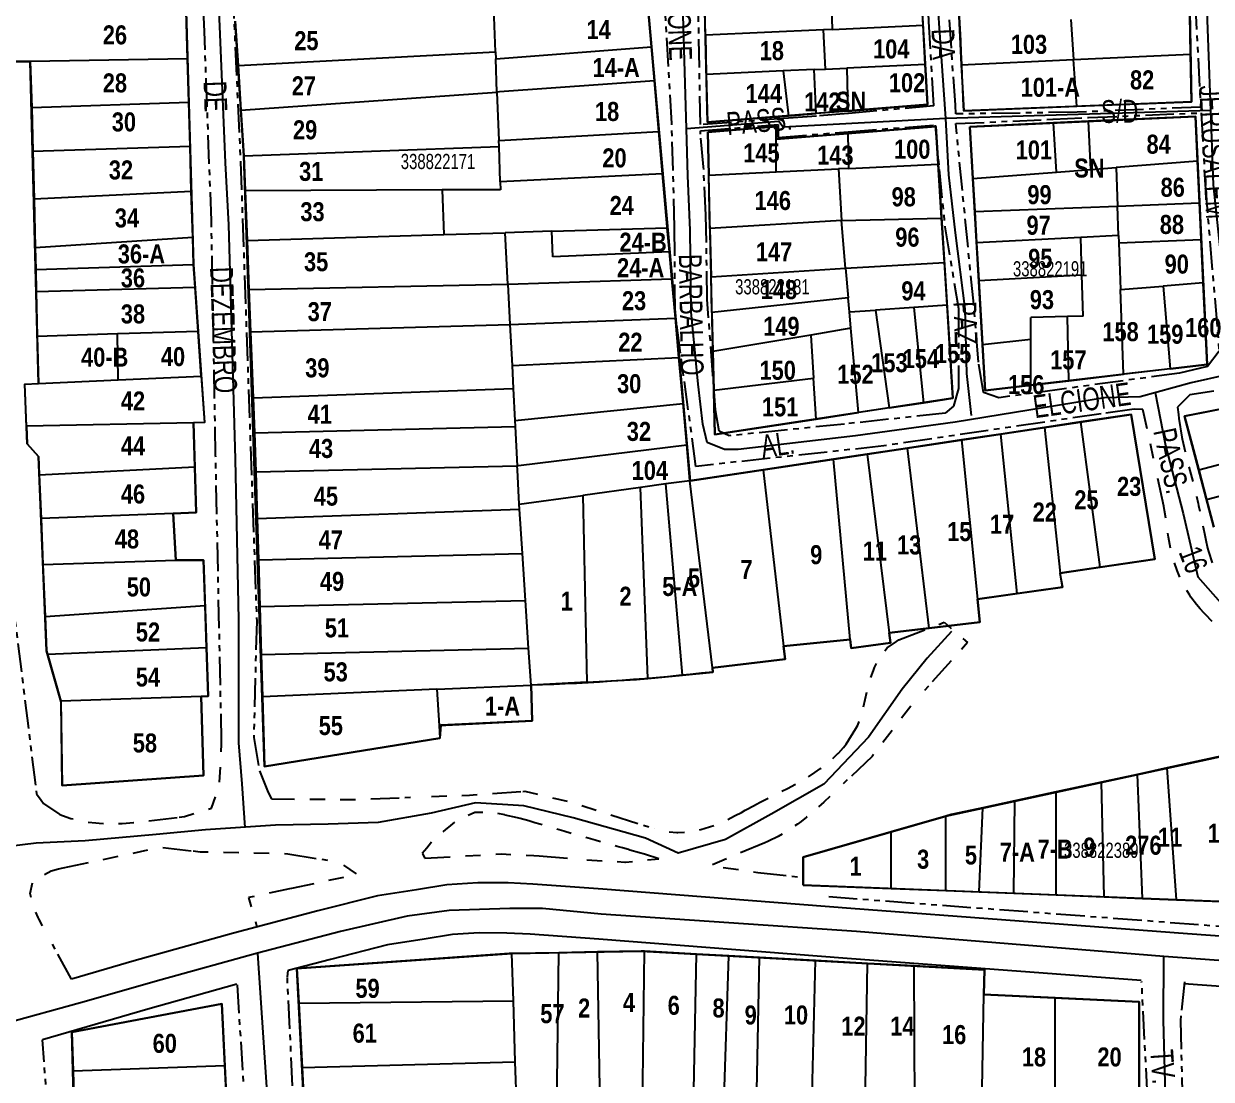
# Model space of a CAD drawing. Extents: x 204256 to 207861, y 4845615 to 4848347.
# Drawn here: x 205005 to 205161, y 4847348.1 to 4847486.8 of the extents above; entities that cross this region are included whole.
import ezdxf
from ezdxf.enums import TextEntityAlignment as Align

# ---------------------------------------------------------------- set-up
doc = ezdxf.new("R2010")
doc.units = 0
doc.header["$LTSCALE"] = 1.5
doc.header["$MEASUREMENT"] = 0
doc.linetypes.add('PHANTOMX2', pattern=[5, 2.5, -0.5, 0.5, -0.5, 0.5, -0.5])
for name, color, linetype in [('CD-MALHA-LOTES', 40, 'CONTINUOUS'), ('CD_TXT_QUADRA', 7, 'CONTINUOUS'), ('RU-QUADRAS', 210, 'CONTINUOUS'), ('SV-EIXO-ROD-ESTR', 7, 'CONTINUOUS'), ('SV-EIXO-RUA-N-PAV', 6, 'CONTINUOUS'), ('SV-RUA-NAO-PAV-S-GUIA-C-GUIA', 7, 'PHANTOMX2'), ('SV-RUA-PAVIM-S-GUIA-C-GUIA', 7, 'CONTINUOUS'), ('SV-TXT-ROD-FED', 7, 'CONTINUOUS'), ('SV-TXT-RUA-N-PAV-S-GUIA-C-GUIA', 7, 'CONTINUOUS'), ('Th_NmrPort', 7, 'CONTINUOUS')]:
    doc.layers.add(name, color=color, linetype=linetype)
doc.styles.add('ARIAL', font='ARIAL.TTF')
doc.styles.get("Standard").update_dxf_attribs({"font": 'swisscbo.ttf'})

msp = doc.modelspace()

# ---------------------------------------------------------------- linework, layer by layer
at = {"layer": 'CD-MALHA-LOTES', "linetype": 'Continuous'}
for p, q in [((205123.15, 4847486.600000001), (205122.79, 4847492.91)), ((205094.55, 4847485.3), (205094.4, 4847491.33)), ((205111.04, 4847492.25), (205111.19, 4847486.060000001)), ((205087.46, 4847483.77), (205086.94, 4847489.69)), ((205026.49, 4847482.18), (205026.31, 4847488.44)), ((205066.97, 4847483.09), (205066.75, 4847488.8)), ((205032.76, 4847487.14), (205033.14, 4847481.310000001)), ((205111.19, 4847486.060000001), (205123.15, 4847486.600000001)), ((205123.45, 4847481.45), (205123.15, 4847486.600000001)), ((205127.85, 4847487.82), (205128.18, 4847481.42)), ((205142.57, 4847487.350000001), (205142.94, 4847482.09)), ((205158.3, 4847482.8), (205158.19, 4847487.94)), ((205110.05, 4847486), (205094.55, 4847485.3)), ((205094.55, 4847485.3), (205094.67, 4847480.15)), ((205111.19, 4847486.060000001), (205110.05, 4847486)), ((205110.31, 4847480.850000001), (205110.05, 4847486)), ((205067, 4847482.18), (205087.46, 4847483.77)), ((205087.85, 4847479.32), (205087.46, 4847483.77)), ((205003.75, 4847481.83), (205005.8, 4847481.86)), ((205026.49, 4847482.18), (205005.8, 4847481.86)), ((205005.8, 4847481.86), (205006.05, 4847475.78)), ((205026.66, 4847476.5), (205026.49, 4847482.18)), ((205033.14, 4847481.310000001), (205066.97, 4847483.09)), ((205066.97, 4847483.09), (205067, 4847482.18)), ((205067.16, 4847477.83), (205067, 4847482.18)), ((205128.18, 4847481.42), (205142.94, 4847482.09)), ((205142.94, 4847482.09), (205158.3, 4847482.8)), ((205143.37, 4847475.95), (205142.94, 4847482.09)), ((205158.42, 4847476.560000001), (205158.3, 4847482.8)), ((205033.14, 4847481.310000001), (205033.51, 4847475.46)), ((205104.78, 4847480.600000001), (205094.67, 4847480.15)), ((205108.85, 4847480.78), (205104.78, 4847480.600000001)), ((205104.78, 4847480.600000001), (205105.45, 4847474.7)), ((205108.85, 4847480.78), (205110.31, 4847480.850000001)), ((205109.11, 4847474.99), (205108.85, 4847480.78)), ((205110.31, 4847480.850000001), (205113.13, 4847480.98)), ((205123.45, 4847481.45), (205113.13, 4847480.98)), ((205113.13, 4847480.98), (205113.26, 4847475.33)), ((205123.75, 4847476.17), (205123.45, 4847481.45)), ((205128.18, 4847481.42), (205128.49, 4847475.350000001)), ((205087.85, 4847479.32), (205067.5, 4847477.850000001)), ((205088.43, 4847472.65), (205087.85, 4847479.32)), ((205094.67, 4847480.15), (205094.82, 4847473.850000001)), ((205033.51, 4847475.46), (205067.16, 4847477.83)), ((205067.5, 4847477.850000001), (205067.16, 4847477.83)), ((205067.16, 4847477.83), (205067.4, 4847471.46)), ((205006.05, 4847475.78), (205026.66, 4847476.5)), ((205006.05, 4847475.78), (205006.18, 4847470.04)), ((205026.82, 4847470.72), (205026.66, 4847476.5)), ((205113.26, 4847475.33), (205123.75, 4847476.17)), ((205128.49, 4847475.350000001), (205143.37, 4847475.95)), ((205143.37, 4847475.95), (205158.42, 4847476.560000001)), ((205033.51, 4847475.46), (205033.9, 4847469.45)), ((205094.82, 4847473.850000001), (205105.45, 4847474.7)), ((205105.45, 4847474.7), (205109.11, 4847474.99)), ((205113.26, 4847475.33), (205109.11, 4847474.99)), ((205158.95, 4847474.61), (205144.9, 4847473.98)), ((205159.23, 4847468.72), (205158.95, 4847474.61)), ((205067.4, 4847471.46), (205088.43, 4847472.65)), ((205088.91, 4847467.07), (205088.43, 4847472.65)), ((205103.87, 4847473.3), (205094.85, 4847472.55)), ((205094.85, 4847472.55), (205094.98, 4847466.9)), ((205103.87, 4847471.62), (205103.87, 4847473.3)), ((205124.84, 4847473.3), (205113.32, 4847472.38)), ((205125.15, 4847468.36), (205124.84, 4847473.3)), ((205140.29, 4847473.77), (205129.3, 4847473.27)), ((205129.3, 4847473.27), (205129.69, 4847466.44)), ((205144.9, 4847473.98), (205140.29, 4847473.77)), ((205140.68, 4847467.29), (205140.29, 4847473.77)), ((205145.2, 4847467.64), (205144.9, 4847473.98)), ((205067.43, 4847470.67), (205067.4, 4847471.46)), ((205113.32, 4847472.38), (205103.87, 4847471.62)), ((205103.87, 4847467.33), (205103.87, 4847471.62)), ((205113.41, 4847467.79), (205113.32, 4847472.38)), ((205006.18, 4847470.04), (205026.82, 4847470.72)), ((205006.18, 4847470.04), (205006.33, 4847463.79)), ((205026.99, 4847464.8), (205026.82, 4847470.72)), ((205033.9, 4847469.45), (205067.43, 4847470.67)), ((205033.9, 4847469.45), (205034.07, 4847464.84)), ((205067.6, 4847466.02), (205067.43, 4847470.67)), ((205113.41, 4847467.79), (205125.15, 4847468.36)), ((205125.59, 4847461.25), (205125.15, 4847468.36)), ((205145.2, 4847467.64), (205148.51, 4847467.89)), ((205159.23, 4847468.72), (205148.51, 4847467.89)), ((205148.51, 4847467.89), (205148.69, 4847462.84)), ((205159.49, 4847463.26), (205159.23, 4847468.72)), ((205088.91, 4847467.07), (205067.6, 4847466.02)), ((205089.52, 4847460.09), (205088.91, 4847467.07)), ((205094.98, 4847466.9), (205103.87, 4847467.33)), ((205095.15, 4847459.87), (205094.98, 4847466.9)), ((205103.87, 4847467.33), (205112.02, 4847467.72)), ((205113.41, 4847467.79), (205112.02, 4847467.72)), ((205112.02, 4847467.72), (205112.42, 4847460.93)), ((205129.69, 4847466.44), (205140.68, 4847467.29)), ((205129.69, 4847466.44), (205129.95, 4847462.12)), ((205140.68, 4847467.29), (205145.2, 4847467.64)), ((205006.33, 4847463.79), (205026.99, 4847464.8)), ((205027.17, 4847458.77), (205026.99, 4847464.8)), ((205059.94, 4847464.96), (205034.07, 4847464.84)), ((205034.07, 4847464.84), (205034.32, 4847458.310000001)), ((205067.64, 4847464.99), (205059.94, 4847464.96)), ((205059.94, 4847464.96), (205060.16, 4847459.09)), ((205067.6, 4847466.02), (205067.64, 4847464.99)), ((205006.33, 4847463.79), (205006.47, 4847457.41)), ((205148.69, 4847462.84), (205159.49, 4847463.26)), ((205159.71, 4847458.44), (205159.49, 4847463.26)), ((205129.95, 4847462.12), (205148.69, 4847462.84)), ((205129.95, 4847462.12), (205130.18, 4847458.01)), ((205148.83, 4847458.95), (205148.69, 4847462.84)), ((205089.53, 4847459.98), (205089.52, 4847460.09)), ((205112.42, 4847460.93), (205095.15, 4847459.87)), ((205112.42, 4847460.93), (205125.59, 4847461.25)), ((205112.98, 4847454.68), (205112.42, 4847460.93)), ((205125.96, 4847455.42), (205125.59, 4847461.25)), ((205006.47, 4847457.41), (205027.17, 4847458.77)), ((205027.27, 4847455.17), (205027.17, 4847458.77)), ((205034.32, 4847458.310000001), (205060.16, 4847459.09)), ((205060.16, 4847459.09), (205068.24, 4847459.33)), ((205074.38, 4847459.52), (205068.24, 4847459.33)), ((205068.59, 4847452.58), (205068.24, 4847459.33)), ((205074.38, 4847459.52), (205089.53, 4847459.98)), ((205074.51, 4847456.16), (205074.38, 4847459.52)), ((205089.82, 4847456.82), (205089.53, 4847459.98)), ((205095.15, 4847459.87), (205095.3, 4847453.52)), ((205143.87, 4847458.7), (205130.18, 4847458.01)), ((205148.83, 4847458.95), (205143.87, 4847458.7)), ((205144.02, 4847453.79), (205143.87, 4847458.7)), ((205148.83, 4847458.95), (205148.87, 4847458)), ((205148.87, 4847458), (205159.71, 4847458.44)), ((205159.98, 4847452.76), (205159.71, 4847458.44)), ((205006.47, 4847457.41), (205006.54, 4847454.5)), ((205034.32, 4847458.310000001), (205034.56, 4847451.88)), ((205130.18, 4847458.01), (205130.47, 4847453.04)), ((205148.87, 4847458), (205149.08, 4847451.86)), ((205089.82, 4847456.82), (205074.51, 4847456.16)), ((205090.14, 4847453.26), (205089.82, 4847456.82)), ((205112.98, 4847454.68), (205125.96, 4847455.42)), ((205126.3, 4847449.83), (205125.96, 4847455.42)), ((205006.54, 4847454.5), (205027.27, 4847455.17)), ((205006.54, 4847454.5), (205006.61, 4847451.61)), ((205027.48, 4847452.17), (205027.27, 4847455.17)), ((205095.3, 4847453.52), (205112.98, 4847454.68)), ((205112.98, 4847454.68), (205113.31, 4847450.78)), ((205130.47, 4847453.04), (205144.02, 4847453.79)), ((205144.19, 4847448.37), (205144.02, 4847453.79)), ((205034.56, 4847451.88), (205068.59, 4847452.58)), ((205068.59, 4847452.58), (205090.14, 4847453.26)), ((205068.59, 4847452.58), (205068.86, 4847447.29)), ((205090.6, 4847448.12), (205090.14, 4847453.26)), ((205095.41, 4847448.84), (205095.3, 4847453.52)), ((205130.47, 4847453.04), (205130.96, 4847444.66)), ((205149.08, 4847451.86), (205154.72, 4847452.33)), ((205159.98, 4847452.76), (205154.72, 4847452.33)), ((205154.72, 4847452.33), (205155.64, 4847441.45)), ((205160.49, 4847442.02), (205159.98, 4847452.76)), ((205006.61, 4847451.61), (205027.48, 4847452.17)), ((205006.61, 4847451.61), (205006.74, 4847445.7)), ((205027.89, 4847446.37), (205027.48, 4847452.17)), ((205034.56, 4847451.88), (205034.77, 4847446.32)), ((205113.31, 4847450.78), (205095.41, 4847448.84)), ((205113.49, 4847448.92), (205113.31, 4847450.78)), ((205149.48, 4847440.73), (205149.08, 4847451.86)), ((205113.49, 4847448.92), (205116.9, 4847449.16)), ((205121.93, 4847449.52), (205116.9, 4847449.16)), ((205116.9, 4847449.16), (205118.69, 4847436.3)), ((205126.3, 4847449.83), (205121.93, 4847449.52)), ((205121.93, 4847449.52), (205123.23, 4847436.99)), ((205127.07, 4847437.57), (205126.3, 4847449.83)), ((205068.86, 4847447.29), (205090.6, 4847448.12)), ((205091.07, 4847442.95), (205090.6, 4847448.12)), ((205095.41, 4847448.84), (205095.53, 4847443.71)), ((205113.68, 4847446.78), (205113.49, 4847448.92)), ((205142.14, 4847448.32), (205137.32, 4847448.19)), ((205137.32, 4847445.36), (205137.32, 4847448.19)), ((205144.19, 4847448.37), (205142.14, 4847448.32)), ((205142.29, 4847439.88), (205142.14, 4847448.32)), ((205017.27, 4847446.03), (205006.74, 4847445.7)), ((205027.89, 4847446.37), (205017.27, 4847446.03)), ((205017.37, 4847439.99), (205017.27, 4847446.03)), ((205028.3, 4847440.47), (205027.89, 4847446.37)), ((205034.77, 4847446.32), (205068.86, 4847447.29)), ((205034.77, 4847446.32), (205035.1, 4847437.61)), ((205068.86, 4847447.29), (205069.14, 4847441.9)), ((205113.68, 4847446.78), (205108.41, 4847445.88)), ((205114.66, 4847435.69), (205113.68, 4847446.78)), ((205006.74, 4847445.7), (205006.89, 4847439.52)), ((205108.41, 4847445.88), (205095.53, 4847443.71)), ((205108.41, 4847445.88), (205108.76, 4847440.22)), ((205130.96, 4847444.66), (205137.32, 4847445.36)), ((205130.96, 4847444.66), (205131.31, 4847438.59)), ((205137.32, 4847439.3), (205137.32, 4847445.36)), ((205069.14, 4847441.9), (205091.07, 4847442.95)), ((205091.61, 4847436.9), (205091.07, 4847442.95)), ((205095.53, 4847443.71), (205095.65, 4847438.62)), ((205069.14, 4847441.9), (205069.29, 4847438.850000001)), ((205155.64, 4847441.45), (205149.48, 4847440.73)), ((205155.64, 4847441.45), (205160.49, 4847442.02)), ((205006.89, 4847439.52), (205017.37, 4847439.99)), ((205017.37, 4847439.99), (205028.3, 4847440.47)), ((205028.3, 4847440.47), (205028.74, 4847434.37)), ((205095.65, 4847438.62), (205108.76, 4847440.22)), ((205109.1, 4847434.84), (205108.76, 4847440.22)), ((205137.32, 4847439.3), (205142.29, 4847439.88)), ((205142.29, 4847439.88), (205149.48, 4847440.73)), ((205005.1, 4847439.44), (205006.89, 4847439.52)), ((205005.34, 4847433.9), (205005.1, 4847439.44)), ((205035.1, 4847437.61), (205069.29, 4847438.850000001)), ((205069.29, 4847438.850000001), (205069.5, 4847434.67)), ((205095.65, 4847438.62), (205095.79, 4847432.82)), ((205131.31, 4847438.59), (205137.32, 4847439.3)), ((205035.1, 4847437.61), (205035.28, 4847433.03)), ((205069.5, 4847434.67), (205091.61, 4847436.9)), ((205092.1, 4847431.47), (205091.61, 4847436.9)), ((205118.69, 4847436.3), (205123.23, 4847436.99)), ((205123.23, 4847436.99), (205127.07, 4847437.57)), ((205169.72, 4847437.62), (205157.52, 4847435.2)), ((205109.1, 4847434.84), (205114.66, 4847435.69)), ((205118.69, 4847436.3), (205114.66, 4847435.69)), ((205150.48, 4847435.45), (205143.88, 4847434.46)), ((205153.62, 4847416.44), (205150.48, 4847435.45)), ((205157.52, 4847435.2), (205159.38, 4847428.16)), ((205027.27, 4847434.34), (205005.34, 4847433.9)), ((205005.34, 4847433.9), (205005.44, 4847431.600000001)), ((205028.74, 4847434.37), (205027.27, 4847434.34)), ((205027.45, 4847428.54), (205027.27, 4847434.34)), ((205035.28, 4847433.03), (205069.55, 4847433.850000001)), ((205069.5, 4847434.67), (205069.55, 4847433.850000001)), ((205069.55, 4847433.850000001), (205069.81, 4847428.71)), ((205095.79, 4847432.82), (205109.1, 4847434.84)), ((205139.12, 4847433.74), (205133.38, 4847432.87)), ((205143.88, 4847434.46), (205139.12, 4847433.74)), ((205139.12, 4847433.74), (205141.18, 4847414.58)), ((205146.44, 4847415.37), (205143.88, 4847434.46)), ((205035.28, 4847433.03), (205035.47, 4847427.89)), ((205128.22, 4847432.100000001), (205121.11, 4847431.03)), ((205133.38, 4847432.87), (205128.22, 4847432.100000001)), ((205128.22, 4847432.100000001), (205130.3, 4847411.16)), ((205135.52, 4847411.89), (205133.38, 4847432.87)), ((205005.44, 4847431.600000001), (205006.89, 4847429.91)), ((205069.98, 4847428.72), (205092.1, 4847431.47)), ((205092.52, 4847426.74), (205092.1, 4847431.47)), ((205121.11, 4847431.03), (205115.81, 4847430.23)), ((205123.94, 4847407.34), (205121.11, 4847431.03)), ((205159.38, 4847428.16), (205171.01, 4847431.29)), ((205006.89, 4847429.91), (205006.99, 4847427.53)), ((205111.38, 4847429.560000001), (205102.13, 4847428.17)), ((205115.81, 4847430.23), (205111.38, 4847429.560000001)), ((205113.58, 4847405.87), (205111.38, 4847429.560000001)), ((205115.81, 4847430.23), (205118.71, 4847406.73)), ((205006.99, 4847427.53), (205027.45, 4847428.54)), ((205006.99, 4847427.53), (205007.24, 4847421.75)), ((205027.63, 4847422.55), (205027.45, 4847428.54)), ((205035.47, 4847427.89), (205069.81, 4847428.71)), ((205035.47, 4847427.89), (205035.65, 4847421.76)), ((205069.81, 4847428.71), (205069.98, 4847428.72)), ((205069.84, 4847428.15), (205069.81, 4847428.71)), ((205070.08, 4847423.64), (205069.84, 4847428.15)), ((205102.13, 4847428.17), (205092.52, 4847426.74)), ((205102.13, 4847428.17), (205104.82, 4847404.99)), ((205159.38, 4847428.16), (205160.42, 4847424.25)), ((205160.42, 4847424.25), (205176.77, 4847428.61)), ((205086.04, 4847425.850000001), (205078.45, 4847424.810000001)), ((205089.36, 4847426.310000001), (205086.04, 4847425.850000001)), ((205086.97, 4847400.74), (205086.04, 4847425.850000001)), ((205092.52, 4847426.74), (205089.36, 4847426.310000001)), ((205091.52, 4847401.19), (205089.36, 4847426.310000001)), ((205095.46, 4847402.13), (205092.52, 4847426.74)), ((205070.08, 4847423.64), (205078.45, 4847424.810000001)), ((205078.45, 4847424.810000001), (205078.98, 4847400.26)), ((205160.42, 4847424.25), (205161.37, 4847420.65)), ((205024.62, 4847422.43), (205027.63, 4847422.55)), ((205035.65, 4847421.76), (205070.11, 4847423)), ((205070.11, 4847423), (205070.08, 4847423.64)), ((205070.5, 4847417.15), (205070.11, 4847423)), ((205024.62, 4847422.43), (205007.24, 4847421.75)), ((205007.24, 4847421.75), (205007.49, 4847415.71)), ((205024.97, 4847416.28), (205024.62, 4847422.43)), ((205035.65, 4847421.76), (205035.81, 4847416.34)), ((205035.81, 4847416.34), (205070.5, 4847417.15)), ((205035.81, 4847416.34), (205036, 4847410.18)), ((205070.91, 4847411), (205070.5, 4847417.15)), ((205146.44, 4847415.37), (205153.62, 4847416.44)), ((205007.49, 4847415.71), (205024.97, 4847416.28)), ((205007.49, 4847415.71), (205007.78, 4847408.88)), ((205028.6, 4847416.29), (205024.97, 4847416.28)), ((205028.8, 4847410.34), (205028.6, 4847416.29)), ((205141.18, 4847414.58), (205146.44, 4847415.37)), ((205141.47, 4847412.73), (205141.18, 4847414.58)), ((205130.3, 4847411.16), (205135.52, 4847411.89)), ((205135.52, 4847411.89), (205141.47, 4847412.73)), ((205007.78, 4847408.88), (205028.8, 4847410.34)), ((205028.98, 4847404.810000001), (205028.8, 4847410.34)), ((205036, 4847410.18), (205070.91, 4847411)), ((205036, 4847410.18), (205036.18, 4847403.9)), ((205071.32, 4847404.72), (205070.91, 4847411)), ((205130.6, 4847408.15), (205130.3, 4847411.16)), ((205007.78, 4847408.88), (205007.97, 4847404.37)), ((205118.71, 4847406.73), (205123.94, 4847407.34)), ((205123.94, 4847407.34), (205130.6, 4847408.15)), ((205104.82, 4847404.99), (205113.58, 4847405.87)), ((205113.58, 4847405.87), (205113.71, 4847404.73)), ((205113.71, 4847404.73), (205118.86, 4847405.44)), ((205118.86, 4847405.44), (205118.71, 4847406.73)), ((205007.97, 4847404.37), (205008.1, 4847403.92)), ((205008.1, 4847403.92), (205028.98, 4847404.810000001)), ((205008.1, 4847403.92), (205009.86, 4847397.77)), ((205029.2, 4847398.4), (205028.98, 4847404.810000001)), ((205036.18, 4847403.9), (205071.32, 4847404.72)), ((205036.18, 4847403.9), (205036.35, 4847398.33)), ((205071.65, 4847399.850000001), (205071.32, 4847404.72)), ((205105.01, 4847403.3), (205104.82, 4847404.99)), ((205095.46, 4847402.13), (205105.01, 4847403.3)), ((205085.51, 4847400.59), (205086.97, 4847400.74)), ((205086.97, 4847400.74), (205091.52, 4847401.19)), ((205091.52, 4847401.19), (205095.52, 4847401.59)), ((205095.52, 4847401.59), (205095.46, 4847402.13)), ((205059.25, 4847399.32), (205036.35, 4847398.33)), ((205059.25, 4847399.32), (205071.65, 4847399.850000001)), ((205059.25, 4847399.32), (205059.54, 4847394.58)), ((205078.98, 4847400.26), (205071.65, 4847399.850000001)), ((205071.79, 4847395.16), (205071.65, 4847399.850000001)), ((205078.98, 4847400.26), (205085.51, 4847400.59)), ((205028.29, 4847398.37), (205009.86, 4847397.77)), ((205009.86, 4847397.77), (205010.03, 4847386.66)), ((205028.29, 4847398.37), (205029.2, 4847398.4)), ((205028.6, 4847387.98), (205028.29, 4847398.37)), ((205036.35, 4847398.33), (205036.62, 4847389.16)), ((205059.54, 4847394.58), (205071.79, 4847395.16)), ((205059.54, 4847394.58), (205059.64, 4847392.88)), ((205036.62, 4847389.16), (205059.64, 4847392.88)), ((205163.96, 4847390.87), (205155.22, 4847388.98)), ((205155.22, 4847388.98), (205151.33, 4847388.14)), ((205156.48, 4847371.66), (205155.22, 4847388.98)), ((205010.03, 4847386.66), (205028.6, 4847387.98)), ((205146.61, 4847387.12), (205140.65, 4847385.83)), ((205151.33, 4847388.14), (205146.61, 4847387.12)), ((205146.94, 4847372.03), (205146.61, 4847387.12)), ((205151.98, 4847371.83), (205151.33, 4847388.14)), ((205140.65, 4847385.83), (205135.22, 4847384.66)), ((205140.65, 4847372.28), (205140.65, 4847385.83)), ((205131, 4847383.75), (205126.83, 4847382.850000001)), ((205130.54, 4847372.68), (205131, 4847383.75)), ((205135.22, 4847384.66), (205131, 4847383.75)), ((205135.06, 4847372.5), (205135.22, 4847384.66)), ((205126.13, 4847382.65), (205118.96, 4847380.58)), ((205126.83, 4847382.850000001), (205126.13, 4847382.65)), ((205126.13, 4847372.850000001), (205126.13, 4847382.65)), ((205118.96, 4847380.58), (205107.41, 4847377.26)), ((205118.96, 4847373.14), (205118.96, 4847380.58)), ((205107.41, 4847377.26), (205107.41, 4847373.59)), ((205107.41, 4847373.59), (205118.96, 4847373.14)), ((205118.96, 4847373.14), (205126.13, 4847372.850000001)), ((205126.13, 4847372.850000001), (205130.54, 4847372.68)), ((205130.54, 4847372.68), (205135.06, 4847372.5)), ((205135.06, 4847372.5), (205140.65, 4847372.28)), ((205140.65, 4847372.28), (205146.94, 4847372.03)), ((205146.94, 4847372.03), (205151.98, 4847371.83)), ((205151.98, 4847371.83), (205156.48, 4847371.66)), ((205156.48, 4847371.66), (205165.38, 4847371.310000001)), ((205086.11, 4847364.9), (205080.35, 4847364.79)), ((205086.53, 4847364.88), (205086.11, 4847364.9)), ((205086.22, 4847339.43), (205086.53, 4847364.88)), ((205093.38, 4847364.51), (205086.53, 4847364.88)), ((205068.75, 4847364.57), (205040.86, 4847362.62)), ((205069.11, 4847364.58), (205068.75, 4847364.57)), ((205075.27, 4847364.69), (205069.11, 4847364.58)), ((205069.31, 4847358.37), (205069.11, 4847364.58)), ((205074.96, 4847339.07), (205075.27, 4847364.69)), ((205080.35, 4847364.79), (205075.27, 4847364.69)), ((205080.81, 4847339.26), (205080.35, 4847364.79)), ((205092.91, 4847339.64), (205093.38, 4847364.51)), ((205097.61, 4847364.28), (205093.38, 4847364.51)), ((205096.83, 4847339.77), (205097.61, 4847364.28)), ((205101.68, 4847364.060000001), (205097.61, 4847364.28)), ((205101.07, 4847334.29), (205101.68, 4847364.060000001)), ((205109.02, 4847363.66), (205101.68, 4847364.060000001)), ((205108.22, 4847331.47), (205109.02, 4847363.66)), ((205115.87, 4847363.29), (205109.02, 4847363.66)), ((205115.31, 4847331.310000001), (205115.87, 4847363.29)), ((205121.92, 4847362.97), (205115.87, 4847363.29)), ((205040.86, 4847362.62), (205041.1, 4847358.060000001)), ((205131.22, 4847362.46), (205121.92, 4847362.97)), ((205121.92, 4847362.97), (205122.09, 4847334.07)), ((205131.16, 4847359.19), (205131.22, 4847362.46)), ((205130.74, 4847335.52), (205131.16, 4847359.19)), ((205140.52, 4847358.74), (205131.16, 4847359.19)), ((205151.54, 4847358.22), (205140.52, 4847358.74)), ((205140.52, 4847337.17), (205140.52, 4847358.74)), ((205031.01, 4847357.97), (205011.28, 4847354.25)), ((205031.4, 4847349.86), (205031.01, 4847357.97)), ((205041.1, 4847358.060000001), (205069.31, 4847358.37)), ((205041.1, 4847358.060000001), (205041.54, 4847349.600000001)), ((205069.57, 4847350.37), (205069.31, 4847358.37)), ((205151.54, 4847339.02), (205151.54, 4847358.22)), ((205011.28, 4847354.25), (205011.45, 4847349.18)), ((205011.45, 4847349.18), (205031.4, 4847349.86)), ((205031.65, 4847344.62), (205031.4, 4847349.86)), ((205041.54, 4847349.600000001), (205069.57, 4847350.37)), ((205041.54, 4847349.600000001), (205041.86, 4847343.4)), ((205069.77, 4847344.18), (205069.57, 4847350.37)), ((205011.45, 4847349.18), (205011.65, 4847343.19))]:
    msp.add_line(p, q, dxfattribs=at)
at = {"layer": 'RU-QUADRAS', "color": 6, "linetype": 'Continuous'}
for points in [[(205161.07, 4847543.42), (205157.21, 4847543.3), (205158.42, 4847476.56), (205128.49, 4847475.35, 0.01040781288433721), (205125.6, 4847524.54), (205140.58, 4847524.77), (205140.56, 4847525.29), (205145.03, 4847525.24), (205144.94, 4847518.86), (205147.68, 4847518.77), (205147.63, 4847525.39), (205149.15, 4847525.39), (205149.07, 4847527.89), (205121.98, 4847526.8), (205122.55, 4847514.28), (205121.56, 4847514.27), (205123.75, 4847476.17), (205094.82, 4847473.85), (205092.74, 4847561.79), (205126.75, 4847562.47), (205126.74, 4847563.58, 0.01719901881626767), (205165.05, 4847564.57)], [(205086.94, 4847489.69), (205092.54, 4847426.74), (205150.48, 4847435.45), (205153.62, 4847416.44), (205141.12, 4847414.57), (205141.47, 4847412.73), (205130.3, 4847411.16), (205130.61, 4847408.13), (205118.71, 4847406.73), (205118.86, 4847405.44), (205113.69, 4847404.73), (205113.59, 4847405.87), (205104.82, 4847404.99), (205105.01, 4847403.29), (205095.46, 4847402.13), (205095.52, 4847401.59, -0.02053330546022359), (205071.65, 4847399.85), (205071.79, 4847395.16), (205059.78, 4847394.59), (205059.64, 4847392.88), (205036.62, 4847389.16), (205033.9, 4847469.44), (205032.76, 4847487.14)], [(205026.31, 4847488.44), (205027.27, 4847455.17), (205028.74, 4847434.37), (205027.27, 4847434.34), (205027.63, 4847422.55), (205024.62, 4847422.43), (205024.97, 4847416.28), (205028.6, 4847416.29), (205029.2, 4847398.4), (205028.29, 4847398.37), (205028.6, 4847387.98), (205010.03, 4847386.66), (205009.9, 4847397.62), (205007.97, 4847404.37), (205006.89, 4847429.91), (205005.44, 4847431.6), (205005.1, 4847439.44), (205006.89, 4847439.53), (205005.8, 4847481.86), (205003.75, 4847481.83, -0.01837337058822013)]]:
    msp.add_lwpolyline(points, format="xyb", dxfattribs=at)
for points in [[(205129.3, 4847473.27), (205158.95, 4847474.61), (205160.49, 4847442.02), (205131.31, 4847438.59)], [(205094.85, 4847472.55), (205103.89, 4847473.3), (205103.87, 4847471.62), (205124.84, 4847473.3), (205127.07, 4847437.57), (205095.79, 4847432.82)], [(205107.41, 4847373.59), (205107.41, 4847377.26), (205126.13, 4847382.65), (205175.87, 4847393.44), (205177.21, 4847370.44), (205165.46, 4847370.09), (205165.38, 4847371.31)]]:
    msp.add_lwpolyline(points, close=True, dxfattribs=at)
for points in [[(205161.37, 4847420.65), (205157.52, 4847435.2), (205210.94, 4847445.8)], [(205044.94, 4847284.39), (205040.86, 4847362.62), (205069.11, 4847364.58), (205086.11, 4847364.9), (205131.22, 4847362.46), (205131.16, 4847359.19), (205151.54, 4847358.22), (205151.56, 4847339.02)]]:
    msp.add_lwpolyline(points, dxfattribs=at)
msp.add_lwpolyline([(205011.28, 4847354.25), (205031.01, 4847357.97), (205036, 4847254.1), (205042.07, 4847160.82), (205016.78, 4847160.32), (205014.76, 4847247.02), (205015.95, 4847247.11, -0.007563443882502324)], format="xyb", close=True, dxfattribs=at)
at = {"layer": 'SV-EIXO-ROD-ESTR'}
msp.add_lwpolyline([(205419.65, 4847344.74), (205388.5, 4847346.74), (205358.47, 4847349.24), (205329.29, 4847351.4), (205297.55, 4847353.74), (205257.77, 4847356.75), (205208.85, 4847360.25), (205181.27, 4847362.27), (205154.8, 4847364.2), (205114.4, 4847367.5), (205080.87, 4847369.76), (205073.12, 4847370.51), (205068.86, 4847370.51), (205060.86, 4847370.26), (205055.35, 4847369.51), (205046.6, 4847367.5), (205035.69, 4847364.62), (205023.04, 4847361.11), (205012.44, 4847358.12), (205002.58, 4847355.38)], dxfattribs=at)
at = {"layer": 'SV-EIXO-RUA-N-PAV'}
for points in [[(205163.07, 4847440.64), (205158.39, 4847439.58), (205151.68, 4847437.77), (205147, 4847437.62), (205127.39, 4847434.45), (205114.26, 4847432.64), (205098.87, 4847430.83), (205097.06, 4847430.83), (205094.79, 4847431.74), (205094.19, 4847434.15), (205093.59, 4847439.43), (205092.68, 4847448.94), (205092.53, 4847459.65), (205092.23, 4847466.82), (205092.08, 4847473.01), (205091.62, 4847487.94), (205090.27, 4847503.26), (205090.27, 4847510.65), (205089.96, 4847520.01), (205090.11, 4847533.29), (205090.11, 4847542.79), (205089.89, 4847562.11), (205089.59, 4847569.61)], [(205025.99, 4847566.82), (205026.51, 4847558.96), (205026.69, 4847554.47), (205028.55, 4847529.62), (205029.83, 4847506.38), (205030.76, 4847485.44), (205031.46, 4847468.51), (205031.87, 4847460.39), (205032.75, 4847429.57), (205033.21, 4847408.45), (205033.21, 4847392.28), (205033.62, 4847386.89), (205034.03, 4847381.13)], [(205163.13, 4847440.96), (205163.13, 4847448.72), (205161.34, 4847465.62), (205160.97, 4847475.38), (205160.34, 4847492.08), (205159.75, 4847507.99), (205159.35, 4847519.72), (205159.15, 4847527.259811), (205159.271519, 4847543.313331)], [(205129.53, 4847435.32), (205128.89, 4847440.84), (205128.68, 4847449.32), (205127.41, 4847459.3), (205126.56, 4847466.93), (205126.13, 4847474.36), (205125.29, 4847486.88), (205124.86, 4847493.25), (205124.65, 4847501.1), (205124.22, 4847510.43), (205124.22, 4847515.95), (205123.632376, 4847525.850151001), (205128.835691, 4847526.063986), (205143.162627, 4847526.491656), (205159.15, 4847527.259811)], [(205126.13, 4847474.36), (205104.79, 4847473.23), (205104.2, 4847473.94), (205092.08, 4847473.01)], [(205160.97, 4847475.38), (205126.13, 4847474.36)], [(205153.65, 4847438.33), (205155, 4847431.35), (205157.33, 4847422.42), (205159.27, 4847414.08), (205163.54, 4847409.23), (205167.23, 4847406.52), (205171.49, 4847403.61), (205175.18, 4847400.7), (205178.28, 4847394.68), (205179.83, 4847387.31), (205180.03, 4847382.08), (205180.61, 4847376.26), (205180.61, 4847371.41), (205181.27, 4847362.27)], [(205126.87, 4847406.91), (205123.71, 4847403.43), (205120.39, 4847399.33), (205115.97, 4847393.01), (205110.12, 4847386.85), (205103.17, 4847382.9), (205097.17, 4847379.58), (205090.97, 4847377.76), (205086.67, 4847379.74), (205077.19, 4847382.42), (205070.71, 4847384), (205064.35, 4847384.38), (205058.51, 4847383.04), (205051.56, 4847381.82), (205044.99, 4847381.58), (205038.05, 4847381.46), (205028.85, 4847380.84), (205022.37, 4847380.21), (205013.05, 4847379.42), (205006.58, 4847379.11), (204999.03, 4847378.16)], [(205035.69, 4847364.62), (205038.34, 4847324.84)], [(205318.76, 4847220.18), (205303.93, 4847219.15), (205290.12, 4847219.66), (205272.23, 4847220.94), (205259.95, 4847221.45), (205241.03, 4847223.24), (205219.05, 4847224.27), (205212.91, 4847225.8), (205193.86, 4847227.59), (205182.1, 4847229.12), (205174.43, 4847230.4), (205167.53, 4847230.4), (205164.21, 4847230.4), (205162.67, 4847233.98), (205161.65, 4847236.54), (205160.88, 4847249.58), (205159.86, 4847262.62), (205156.79, 4847291.12), (205156.79, 4847301.86), (205156.54, 4847308.51), (205155.26, 4847336.12), (205154.75, 4847355.81), (205154.8, 4847364.2)]]:
    msp.add_lwpolyline(points, dxfattribs=at)
at = {"layer": 'SV-RUA-NAO-PAV-S-GUIA-C-GUIA'}
for points in [[(205093.89, 4847473.54), (205093.65, 4847487.52), (205092.61, 4847503.57), (205092.43, 4847511.31), (205092.23, 4847535), (205091.58, 4847562.63), (205091.68, 4847566.2), (205093.51, 4847567.14), (205098.09, 4847567.18), (205141.38, 4847566.95), (205190.23, 4847568.1), (205220.38, 4847568.5), (205256.359281, 4847569.023817)], [(205152.174856, 4847435.512483), (205152.05, 4847436.09), (205150.91, 4847436.12), (205146.56, 4847435.54), (205117.99, 4847431.31), (205093.31, 4847428.62), (205090.56, 4847448.79), (205090.51, 4847460.03), (205090.12, 4847473.7), (205089.29, 4847488.57), (205088.28, 4847503.41), (205088.11, 4847519.95), (205088.05, 4847529.89), (205088.46, 4847542.71), (205088.34, 4847555.75), (205088.37, 4847564.07), (205087.46, 4847566.54), (205036.75, 4847565.23), (205028.12, 4847563.61), (205028.04, 4847558.73), (205031.74, 4847506.22), (205033.45, 4847468.71), (205035.58, 4847408.27), (205035.19, 4847393.000000001)], [(205030.97, 4847392.35), (205030.19, 4847430.05), (205029.63, 4847460.91), (205028.71, 4847485.8), (205027.72, 4847506.94), (205027.04, 4847529.75), (205025.23, 4847554.79), (205024.86, 4847559.36), (205022.75, 4847561.7), (205019.42, 4847562.01), (204999.28, 4847561.82), (204997.63, 4847561.28), (204997.21, 4847561.04), (204996.79, 4847560.15), (204996.46, 4847559.25), (204996.46, 4847558.39), (204998.06, 4847520.08), (205000.44, 4847481.37), (205002.31, 4847444.41), (205003.26, 4847412.78), (205006.66, 4847385.56)], [(205124.55, 4847476.01), (205123.92, 4847487.12), (205123.36, 4847500.96), (205122.62, 4847510.51), (205122.65, 4847516.33), (205122.36, 4847525.28), (205122.420646, 4847526.491656), (205125.343055, 4847526.634212), (205131.116596, 4847526.848047), (205135.749685, 4847527.061882), (205141.451948, 4847527.56083), (205145.158419, 4847527.917220999), (205151.929856, 4847528.059778), (205157.489562, 4847528.344891001), (205157.632119, 4847534.403545), (205157.98851, 4847543.313331), (205160.768363, 4847543.313331), (205160.554529, 4847537.183398), (205160.411972, 4847529.984292), (205160.39, 4847527.28)], [(205127.46, 4847474.94), (205127.4, 4847476.09), (205126.11, 4847494.33), (205125.21, 4847525.26), (205131.187875, 4847525.422480999), (205139.171043, 4847525.351203), (205146.37015, 4847525.279925), (205153.141587, 4847525.565037999), (205157.061893, 4847525.707594), (205158.059789, 4847525.208646)], [(205158.059789, 4847525.208646), (205158.12, 4847520.78), (205158.22, 4847509.01), (205158.9, 4847489.77), (205159.63, 4847475.85)], [(205124.55, 4847476.01), (205113.29, 4847475.01), (205109.14, 4847474.67), (205105.48, 4847474.38), (205093.89, 4847473.54)], [(205159.63, 4847475.85), (205143.4, 4847475.17), (205127.46, 4847474.94)], [(205127.45, 4847473.67), (205140.27, 4847474.26), (205144.88, 4847474.47), (205159.71, 4847475.09)], [(205159.71, 4847475.09), (205160.22, 4847465.68), (205162.06, 4847443.77), (205160.52, 4847441.75), (205156.87, 4847440.89), (205133.1, 4847437.64), (205131.11, 4847438.35), (205130.43, 4847442.3), (205129.81, 4847449.95), (205127.45, 4847473.67)], [(205093.9, 4847472.72), (205104.13, 4847473.55), (205104.11, 4847471.87), (205113.3, 4847472.61), (205124.73, 4847473.49)], [(205124.73, 4847473.49), (205125.26, 4847467.66), (205126.02, 4847460.11), (205127.8, 4847449.36), (205127.8, 4847441.31), (205127.81, 4847438.84), (205127.17, 4847436.52), (205126.07, 4847435.62), (205112.81, 4847434.18), (205097.68, 4847432.64), (205096.36, 4847433.25), (205095.88, 4847436), (205095.53, 4847440.65), (205094.8, 4847450.54), (205094.62, 4847461.64), (205094.31, 4847468.01), (205093.91, 4847472.31), (205093.9, 4847472.72)], [(205152.597482, 4847433.557646), (205152.174856, 4847435.512483)], [(205156.59, 4847436.42), (205156.699577, 4847435.426022)], [(205156.699577, 4847435.426022), (205156.755206, 4847434.921407)], [(205156.755206, 4847434.921407), (205157.177817, 4847432.46517)], [(205157.177817, 4847432.46517), (205157.22, 4847432.22)], [(205157.22, 4847432.22), (205157.613996, 4847430.513669)], [(205153.442734, 4847429.647972), (205153.020108, 4847431.602809)], [(205154.8, 4847423.37), (205153.86536, 4847427.693135)], [(205158.083142, 4847428.569634), (205158.583303, 4847426.633184)], [(205159.076703, 4847424.695021), (205159.312545, 4847423.723229)], [(205154.8, 4847423.37), (205154.8001, 4847423.3701)], [(205154.892377, 4847422.8006), (205154.8, 4847423.37)], [(205155.05252, 4847421.813506), (205154.892377, 4847422.8006)], [(205159.312545, 4847423.723229), (205159.368491, 4847423.492703)], [(205159.368491, 4847423.492703), (205159.532756, 4847422.747818)], [(205155.410107, 4847419.293314), (205155.336156, 4847419.833839)], [(205159.933436, 4847420.788509), (205160.009154, 4847420.400137001)], [(205160.009154, 4847420.400137001), (205160.125753, 4847419.807176)], [(205160.125753, 4847419.807176), (205160.301532, 4847418.913254)], [(205155.493978, 4847418.846681), (205155.410107, 4847419.293314)], [(205155.678539, 4847417.86386), (205155.493978, 4847418.846681)], [(205160.301532, 4847418.913254), (205160.549043, 4847417.852795999)], [(205160.549043, 4847417.852795999), (205160.643285, 4847417.449019)], [(205160.643285, 4847417.449019), (205161.149032, 4847415.946481)], [(205156.528085, 4847414.919386), (205156.193297, 4847415.932337999)], [(205156.913708, 4847414.069635), (205156.528085, 4847414.919386)], [(205158.191926, 4847411.674481), (205157.820851, 4847412.290793)], [(205158.357618, 4847411.448025), (205158.191926, 4847411.674481)], [(205159.084484, 4847410.454598), (205158.357618, 4847411.448025)], [(205159.589008, 4847409.87417), (205159.084484, 4847410.454598)], [(205160.079177, 4847409.310258), (205159.589008, 4847409.87417)], [(205160.259592, 4847409.133131), (205160.079177, 4847409.310258)], [(205161.162263, 4847408.24691), (205160.259592, 4847409.133131)], [(205119.96, 4847405.8), (205123.36441, 4847407.12869)], [(205125.22754, 4847407.855841001), (205125.93, 4847408.13)], [(205125.93, 4847408.13), (205126.865949, 4847407.307593)], [(205118.421817, 4847404.788666001), (205119.671433, 4847405.610272001)], [(205119.671433, 4847405.610272001), (205119.96, 4847405.8)], [(205119.96, 4847405.8), (205119.9601, 4847405.8001)], [(205128.98, 4847405.45), (205128.187976, 4847404.567526001)], [(205128.368352, 4847405.987448), (205128.98, 4847405.45)], [(205118.108461, 4847404.393307), (205118.421817, 4847404.788666001)], [(205116.763391, 4847402.203792), (205117.02952, 4847402.720546)], [(205126.852101, 4847403.079091), (205122.844476, 4847398.613787)], [(205116.282847, 4847400.868911), (205116.621558, 4847401.809801)], [(205116.621558, 4847401.809801), (205116.763391, 4847402.203792)], [(205115.30368, 4847396.992321), (205115.75334, 4847398.941118)], [(205121.561025, 4847397.081566), (205120.334336, 4847395.501935)], [(205114.318712, 4847394.175998), (205114.583044, 4847394.610525)], [(205114.583044, 4847394.610525), (205114.74194, 4847395.075515)], [(205035.19, 4847393.000000001), (205035.9442215841, 4847388.598524956), (205037.091703, 4847385.759786)], [(205113.047125, 4847392.085677), (205114.318712, 4847394.175998)], [(205119.107647, 4847393.922304), (205117.880958, 4847392.342673)], [(205030.907965, 4847391.093786), (205030.957287, 4847392.092569)], [(205030.957287, 4847392.092569), (205030.97, 4847392.35)], [(205112.038071, 4847390.941768), (205112.681111, 4847391.670748)], [(205112.681111, 4847391.670748), (205113.047125, 4847392.085677)], [(205111.288827, 4847390.238004), (205112.01771, 4847390.922643)], [(205112.01771, 4847390.922643), (205112.038071, 4847390.941768)], [(205116.45, 4847390.5), (205112.343565, 4847386.59467)], [(205116.654269, 4847390.763042), (205116.45, 4847390.5)], [(205030.710674, 4847387.098654), (205030.809319, 4847389.09622)], [(205108.100309, 4847387.833056), (205108.928742, 4847388.393144)], [(205108.928742, 4847388.393144), (205109.693386, 4847388.910105)], [(205109.693386, 4847388.910105), (205109.753543, 4847388.958169)], [(205105.357253, 4847386.293234), (205106.370252, 4847386.830733)], [(205006.66, 4847385.56), (205007.243965, 4847384.748222)], [(205029.64, 4847383.71), (205030.163079, 4847385.189565)], [(205037.091703, 4847385.759786), (205037.51, 4847384.92)], [(205050.569876, 4847384.92732), (205056.565702, 4847385.151074)], [(205058.564311, 4847385.225659), (205060.56292, 4847385.300244)], [(205062.561529, 4847385.374829), (205063.560833, 4847385.412121)], [(205063.560833, 4847385.412121), (205064.04, 4847385.43)], [(205064.04, 4847385.43), (205064.559138, 4847385.46763)], [(205066.553904, 4847385.612221), (205070.543437, 4847385.901404)], [(205070.543437, 4847385.901404), (205070.8, 4847385.92)], [(205070.8, 4847385.92), (205072.496326, 4847385.520371)], [(205104.593792, 4847385.912268), (205105.357253, 4847386.293234)], [(205110.894309, 4847385.216388999), (205110.169681, 4847384.527248001)], [(205007.243965, 4847384.748222), (205007.554892, 4847384.315998999)], [(205007.554892, 4847384.315998999), (205009.601732, 4847382.937848001)], [(205029.229141, 4847383.580807), (205029.64, 4847383.71)], [(205037.51, 4847384.92), (205040.571718, 4847384.897148)], [(205042.571662, 4847384.88222), (205044.571607, 4847384.867293)], [(205046.571551, 4847384.852365), (205047.571523, 4847384.844901)], [(205047.571523, 4847384.844901), (205048.23, 4847384.84)], [(205048.23, 4847384.84), (205048.571267, 4847384.852736)], [(205074.443035, 4847385.061756), (205076.389743, 4847384.603141)], [(205078.305248, 4847384.031858999), (205080.210535, 4847383.42368)], [(205099.79347, 4847383.426889), (205101.027251, 4847384.101549)], [(205101.027251, 4847384.101549), (205101.110274, 4847384.146948)], [(205101.110274, 4847384.146948), (205101.914805, 4847384.562198999)], [(205101.914805, 4847384.562198999), (205102.688138, 4847384.961348)], [(205102.688138, 4847384.961348), (205102.804222, 4847385.019273001)], [(205110.12, 4847384.48), (205109.432585, 4847383.851479)], [(205110.169681, 4847384.527248001), (205110.12, 4847384.48)], [(205009.601732, 4847382.937848001), (205009.722455, 4847382.856565)], [(205009.722455, 4847382.856565), (205010.527787, 4847382.571)], [(205010.527787, 4847382.571), (205011.151848, 4847382.349712)], [(205011.151848, 4847382.349712), (205011.48243, 4847382.279929)], [(205021.412535, 4847382.043721), (205025.38478, 4847382.514119)], [(205025.38478, 4847382.514119), (205026.11, 4847382.6)], [(205026.11, 4847382.6), (205027.321242, 4847382.980872001)], [(205064.26, 4847383.13), (205063.366952, 4847382.732073001)], [(205064.282303, 4847383.12955), (205064.26, 4847383.13)], [(205065.282096, 4847383.109175), (205064.282303, 4847383.12955)], [(205068.210714, 4847382.80205), (205067.271984, 4847382.971048)], [(205068.255625, 4847382.791301), (205068.210714, 4847382.80205)], [(205069.838885, 4847382.412339), (205068.255625, 4847382.791301)], [(205070.198271, 4847382.316217), (205069.838885, 4847382.412339)], [(205071.344124, 4847382.009743), (205070.198271, 4847382.316217)], [(205072.126801, 4847381.786583), (205071.344124, 4847382.009743)], [(205082.115821, 4847382.8155), (205087.831681, 4847380.99096)], [(205097.499136, 4847382.217627), (205098.391945, 4847382.668062001)], [(205098.391945, 4847382.668062001), (205098.472013, 4847382.708457)], [(205098.472013, 4847382.708457), (205099.271779, 4847383.143263)], [(205099.271779, 4847383.143263), (205099.79347, 4847383.426889)], [(205107.850159, 4847382.492853), (205107.121638, 4847381.940958)], [(205107.916096, 4847382.548121), (205107.850159, 4847382.492853)], [(205013.44025, 4847381.872777), (205014.434457, 4847381.765291001)], [(205014.434457, 4847381.765291001), (205014.880899, 4847381.717026)], [(205014.880899, 4847381.717026), (205015.431463, 4847381.696242)], [(205017.430495, 4847381.684794), (205017.889755, 4847381.695588)], [(205017.889755, 4847381.695588), (205018.428803, 4847381.736698001)], [(205018.428803, 4847381.736698001), (205019.388576, 4847381.809893)], [(205019.388576, 4847381.809893), (205019.425794, 4847381.813961)], [(205060.390162, 4847380.873429), (205060.050522, 4847380.562309)], [(205060.809471, 4847381.212743), (205060.390162, 4847380.873429)], [(205061.586831, 4847381.841798999), (205060.809471, 4847381.212743)], [(205072.799999, 4847381.594637), (205072.126801, 4847381.786583)], [(205073.087428, 4847381.508802), (205072.799999, 4847381.594637)], [(205075.631082, 4847380.74919), (205075.003802, 4847380.936515)], [(205075.962134, 4847380.650859999), (205075.631082, 4847380.74919)], [(205076.920742, 4847380.36613), (205075.962134, 4847380.650859999)], [(205089.785969, 4847380.585752), (205090.783198, 4847380.511365)], [(205090.783198, 4847380.511365), (205090.938855, 4847380.499756)], [(205090.938855, 4847380.499756), (205091.781244, 4847380.550423)], [(205093.758246, 4847380.829801001), (205093.967015, 4847380.868259)], [(205093.967015, 4847380.868259), (205095.670761, 4847381.409724)], [(205106.643756, 4847381.578936), (205106.311496, 4847381.355368)], [(205107.121638, 4847381.940958), (205106.643756, 4847381.578936)], [(205058.576129, 4847379.211002), (205057.9287, 4847378.448876)], [(205080.07097, 4847379.466558999), (205078.843481, 4847379.815669)], [(205080.768327, 4847379.272589), (205080.07097, 4847379.466558999)], [(205102.37, 4847379.15), (205099.166258, 4847377.803175)], [(205102.742511, 4847379.311399), (205102.37, 4847379.15)], [(205102.848984, 4847379.363868), (205102.742511, 4847379.311399)], [(205104.089608, 4847379.975242), (205102.848984, 4847379.363868)], [(205104.622213, 4847380.286555001), (205104.089608, 4847379.975242)], [(205015.416314, 4847376.963605001), (205017.372726, 4847377.378881)], [(205019.329137, 4847377.794157), (205021.285549, 4847378.209433001)], [(205023.24765, 4847378.510713), (205027.223733, 4847378.073945)], [(205027.223733, 4847378.073945), (205028.17, 4847377.97)], [(205028.17, 4847377.97), (205029.217774, 4847377.946351999)], [(205031.217265, 4847377.901223999), (205033.216756, 4847377.856095999)], [(205035.216247, 4847377.810967), (205037.215738, 4847377.765839)], [(205039.215228, 4847377.720711), (205039.69, 4847377.71)], [(205039.69, 4847377.71), (205045.139717, 4847376.800384)], [(205057.9287, 4847378.448876), (205057.327373, 4847377.74102)], [(205057.327373, 4847377.74102), (205057.360939, 4847377.67822)], [(205057.360939, 4847377.67822), (205057.67, 4847377.1)], [(205057.67, 4847377.1), (205061.008409, 4847377.299508)], [(205063.004925, 4847377.417461), (205065.001858, 4847377.528183)], [(205066.998791, 4847377.638905), (205067.74, 4847377.68)], [(205067.74, 4847377.68), (205068.996177, 4847377.619094)], [(205070.99383, 4847377.522237), (205071.992657, 4847377.473808999)], [(205071.992657, 4847377.473808999), (205072.69, 4847377.44)], [(205072.69, 4847377.44), (205076.976829, 4847377.080968)], [(205082.970162, 4847378.659521), (205082.695046, 4847378.736164)], [(205083.657677, 4847378.465352), (205082.970162, 4847378.659521)], [(205084.422174, 4847378.249442), (205083.657677, 4847378.465352)], [(205084.619653, 4847378.192232), (205084.422174, 4847378.249442)], [(205085.87, 4847377.83), (205084.619653, 4847378.192232)], [(205086.537643, 4847377.625566999), (205085.87, 4847377.83)], [(205088.45, 4847377.04), (205086.537643, 4847377.625566999)], [(205009.549619, 4847375.706333), (205010.17, 4847375.85)], [(205010.17, 4847375.85), (205013.459903, 4847376.548329)], [(205047.009185, 4847376.22151), (205048.638111, 4847375.06108)], [(205078.970285, 4847376.919889), (205080.966098, 4847376.79053)], [(205082.96191, 4847376.661171), (205083.959816, 4847376.596492)], [(205083.959816, 4847376.596492), (205084.06, 4847376.59)], [(205084.06, 4847376.59), (205084.954916, 4847376.681733999)], [(205086.944491, 4847376.885677), (205087.939278, 4847376.987649)], [(205087.939278, 4847376.987649), (205088.45, 4847377.04)], [(205097.322551, 4847377.028097), (205095.478845, 4847376.25302)], [(205096.900813, 4847375.895741001), (205098.880265, 4847375.609785)], [(205007.712789, 4847374.960196), (205008.592294, 4847375.436086)], [(205008.592294, 4847375.436086), (205008.749159, 4847375.520963)], [(205008.749159, 4847375.520963), (205009.549619, 4847375.706333)], [(205046.993421, 4847374.58365), (205045.036372, 4847374.17139)], [(205100.859717, 4847375.323828), (205101.44, 4847375.24)], [(205101.44, 4847375.24), (205106.820477, 4847374.641218)], [(205005.821437, 4847372.466528), (205006.112965, 4847373.890292)], [(205039.91, 4847373.08), (205037.211988, 4847372.504357)], [(205040.145965, 4847373.130279), (205039.91, 4847373.08)], [(205043.080095, 4847373.755484), (205040.145965, 4847373.130279)], [(205005.947461, 4847371.934556), (205005.821437, 4847372.466528)], [(205035.256012, 4847372.087034), (205034.52, 4847371.93)], [(205034.52, 4847371.93), (205034.861055, 4847370.730107)], [(205110.75, 4847372.06), (205178.77, 4847366.94), (205178.7708898567, 4847367.540949902)], [(205006.865612, 4847369.318419999), (205006.560182, 4847370.038176)], [(205006.966369, 4847369.124966), (205006.865612, 4847369.318419999)], [(205007.428305, 4847368.238053), (205006.966369, 4847369.124966)], [(205035.40787, 4847368.80631), (205035.62, 4847368.06)], [(205011.25, 4847361.21), (205008.37855, 4847366.47828)], [(205044.7, 4847255.25), (205044.4, 4847271.83), (205042.89, 4847294.88), (205041.38, 4847324.72), (205039.61, 4847361.53), (205039.7, 4847362.34)], [(205033.01, 4847360.47), (205036.37, 4847307.18), (205040.07, 4847247.13)], [(205154.59, 4847308.34), (205151.88, 4847360.91)], [(205157.53, 4847360.86), (205156.97, 4847355.78), (205158.64, 4847291.81), (205162.41, 4847248.87), (205163.36, 4847236.49), (205164.49, 4847233.86), (205167.25, 4847232.6), (205176.57, 4847231.13), (205182.25, 4847230.4), (205212.91, 4847227.64), (205241.1, 4847225.58), (205270.88, 4847223.55), (205305.03, 4847221.81), (205318.78, 4847221.57), (205321.27, 4847275.74), (205326.24, 4847348.34)], [(205010.47, 4847312.97), (205007.42, 4847353.23)]]:
    msp.add_lwpolyline(points, dxfattribs=at)
at = {"layer": 'SV-RUA-PAVIM-S-GUIA-C-GUIA'}
for points in [[(205419.15, 4847347.75), (205388.15, 4847350.18), (205358.27, 4847352.38), (205331.64, 4847354.24), (205297.39, 4847356.88), (205257.27, 4847359.8), (205208.21, 4847363.53), (205157.92, 4847367.16), (205113.66, 4847370.49), (205081.06, 4847373.03), (205071.89, 4847373.72), (205068.62, 4847373.86), (205064.64, 4847373.87), (205060.57, 4847373.62), (205056.57, 4847372.96), (205051.46, 4847372.18), (205043.6, 4847370.19), (205032.54, 4847367.24), (205019.47, 4847363.62), (205011.25, 4847361.21)], [(205151.83, 4847361.02), (205113.16, 4847363.93), (205080.56, 4847366.47), (205071.51, 4847367.15), (205068.46, 4847367.28), (205064.84, 4847367.29), (205061.31, 4847367.07), (205057.6, 4847366.46), (205052.77, 4847365.72), (205045.26, 4847363.82), (205039.7, 4847362.34)], [(205032.99, 4847360.54), (205021.27, 4847357.29), (205007.42, 4847353.23)], [(205326.17, 4847348.06), (205296.9, 4847350.32), (205256.78, 4847353.23), (205207.72, 4847356.96), (205157.44, 4847360.6)]]:
    msp.add_lwpolyline(points, dxfattribs=at)
at = {"layer": 'SV-TXT-ROD-FED'}
msp.add_lwpolyline([(205161.35, 4847438.5), (205158.22, 4847438.04), (205156.59, 4847436.42)], dxfattribs=at)

# ---------------------------------------------------------------- texts
at = {"layer": 'CD_TXT_QUADRA', "linetype": 'Continuous', "style": 'ARIAL', "width": 0.7}
for s, p in [('338822171', (205054.52, 4847467.7)), ('338822191', (205134.97, 4847453.59)), ('338822181', (205098.46, 4847451.23)), ('338822389', (205141.68, 4847377.16))]:
    msp.add_text(s, height=2, dxfattribs=at).set_placement(p)
at = {"layer": 'SV-TXT-RUA-N-PAV-S-GUIA-C-GUIA', "style": 'ARIAL', "width": 0.7}
for s, rotation, p in [('RUA                                                13                    DE                         DEZEMBRO', 272, (205026.33, 4847544.07)), ('ELCIONE', 272, (205089.37, 4847494.78)), ('DA', 272, (205124.26, 4847486.1)), ('JERUSALÉM', 273, (205159.43, 4847478.63)), ('PASS.', 5, (205097.4559668879, 4847472.158867157)), ('S/D', 1, (205146.5728971986, 4847473.746399838)), ('BARBALHO', 271, (205091.05, 4847456.51)), ('PAZ', 272, (205127.14, 4847450.26)), ('ELCIONE', 8, (205137.8570046847, 4847434.942711372)), ('PASS.', 282, (205153.39, 4847433.27)), ('AL.', 8, (205102.08, 4847429.72)), ('16', 291, (205156.7, 4847417.36)), ('TV.', 274, (205153.01, 4847351.87))]:
    msp.add_text(s, height=3, rotation=rotation, dxfattribs=at).set_placement(p)
at = {"layer": 'Th_NmrPort', "color": 1}
for s, p in [('26', (205015.36, 4847485.34)), ('14', (205078.92, 4847486.030000001)), ('25', (205040.52, 4847484.58)), ('103', (205134.6823458292, 4847484.097939737)), ('18', (205101.6874948179, 4847483.264887641)), ('104', (205116.587494818, 4847483.484887641)), ('14-A', (205079.72, 4847481.050000001)), ('28', (205015.36, 4847479.030000001)), ('102', (205118.657494818, 4847479.044887641)), ('82', (205150.3523458292, 4847479.427939737)), ('27', (205040.19, 4847478.640000001)), ('144', (205099.837494818, 4847477.624887641)), ('101-A', (205135.9823458292, 4847478.447939737)), ('142', (205107.5389152379, 4847476.521511152)), ('SN', (205111.6989152379, 4847476.621511152)), ('18', (205080.04, 4847475.270000001)), ('30', (205016.54, 4847473.9)), ('29', (205040.35, 4847472.860000001)), ('145', (205099.5310963243, 4847469.831687291)), ('100', (205119.34, 4847470.310000001)), ('101', (205135.33, 4847470.210000001)), ('84', (205152.52, 4847470.970000001)), ('20', (205081.01, 4847469.17)), ('143', (205109.2409160737, 4847469.533147497)), ('32', (205016.15, 4847467.59)), ('31', (205041.16, 4847467.4)), ('SN', (205143.0188663708, 4847467.833774148)), ('86', (205154.37, 4847465.310000001)), ('146', (205101.02, 4847463.57)), ('98', (205119.02, 4847464.050000001)), ('99', (205136.86, 4847464.34)), ('33', (205041.32, 4847462.100000001)), ('24', (205081.97, 4847462.91)), ('34', (205016.94, 4847461.280000001)), ('97', (205136.75, 4847460.32)), ('88', (205154.26, 4847460.42)), ('96', (205119.5, 4847458.75)), ('24-B', (205083.26, 4847458.09)), ('36-A', (205017.33, 4847456.550000001)), ('147', (205101.18, 4847456.83)), ('95', (205136.97, 4847455.970000001)), ('35', (205041.8, 4847455.520000001)), ('24-A', (205082.94, 4847454.74)), ('90', (205154.9, 4847455.210000001)), ('36', (205017.73, 4847453.390000001)), ('148', (205101.82, 4847451.850000001)), ('94', (205120.3, 4847451.690000001)), ('23', (205083.58, 4847450.4)), ('93', (205137.18, 4847450.540000001)), ('38', (205017.73, 4847448.66)), ('37', (205042.28, 4847448.960000001)), ('149', (205102.14, 4847447.030000001)), ('158', (205146.7188663709, 4847446.323774148)), ('160', (205157.5888663708, 4847446.863774147)), ('22', (205083.1, 4847444.940000001)), ('159', (205152.5888663708, 4847445.993774148)), ('155', (205124.7133223712, 4847443.444901416)), ('40-B', (205012.51, 4847442.98)), ('40', (205022.99, 4847443.050000001)), ('39', (205041.96, 4847441.57)), ('153', (205116.3433223712, 4847442.244901416)), ('154', (205120.4733223712, 4847442.784901416)), ('157', (205139.8588663708, 4847442.623774147)), ('150', (205101.66, 4847441.25)), ('152', (205111.8833223712, 4847440.724901415)), ('30', (205082.94, 4847439.49)), ('156', (205134.3188663708, 4847439.363774147)), ('42', (205017.73, 4847437.220000001)), ('41', (205042.28, 4847435.470000001)), ('151', (205101.98, 4847436.440000001)), ('32', (205084.22, 4847433.220000001)), ('44', (205017.73, 4847431.300000001)), ('43', (205042.44, 4847430.98)), ('104', (205084.86, 4847428.09)), ('23', (205148.6491169258, 4847425.993481769)), ('46', (205017.73, 4847424.99)), ('45', (205043.09, 4847424.710000001)), ('25', (205143.0291169258, 4847424.223481769)), ('22', (205137.5591169258, 4847422.623481769)), ('15', (205126.3191169258, 4847420.053481769)), ('17', (205131.9391169258, 4847421.013481769)), ('48', (205016.94, 4847419.08)), ('47', (205043.73, 4847418.950000001)), ('13', (205119.7291169259, 4847418.293481769)), ('9', (205108.3191169258, 4847417.013481769)), ('11', (205115.2291169259, 4847417.493481769)), ('7', (205099.1591169258, 4847415.083481769)), ('49', (205043.89, 4847413.5)), ('5', (205092.2491169258, 4847413.963481769)), ('50', (205018.51, 4847412.770000001)), ('5-A', (205088.8791169258, 4847412.833481769)), ('1', (205075.5391169259, 4847410.913481769)), ('2', (205083.2491169258, 4847411.553481769)), ('51', (205044.53, 4847407.390000001)), ('52', (205019.7, 4847406.850000001)), ('53', (205044.37, 4847401.610000001)), ('54', (205019.7, 4847400.93)), ('1-A', (205065.58, 4847397.120000001)), ('55', (205043.73, 4847394.550000001)), ('58', (205019.3, 4847392.26)), ('11', (205154.0227833961, 4847379.874641843)), ('13', (205160.562783396, 4847380.394641843)), ('7-A', (205133.232783396, 4847377.924641844)), ('7-B', (205138.2027833961, 4847378.314641843)), ('9', (205144.222783396, 4847378.574641842)), ('276', (205149.712783396, 4847378.824641842)), ('1', (205113.5, 4847376.050000001)), ('3', (205122.3732269921, 4847376.988754297)), ('5', (205128.652783396, 4847377.534641843)), ('59', (205048.56, 4847360.01)), ('2', (205077.82, 4847357.42)), ('4', (205083.7, 4847358.15)), ('6', (205089.59, 4847357.779999999)), ('8', (205095.48, 4847357.43)), ('57', (205072.85, 4847356.68)), ('9', (205099.71, 4847356.51)), ('10', (205104.86, 4847356.51)), ('12', (205112.41, 4847355.039999999)), ('14', (205118.84, 4847355.039999999)), ('60', (205021.91, 4847352.780000001)), ('61', (205048.19, 4847354.120000001)), ('16', (205125.65, 4847353.93)), ('18', (205136.14, 4847350.99)), ('20', (205146.07, 4847350.99))]:
    msp.add_text(s, height=2.5, dxfattribs=at).set_placement(p, align=Align.MIDDLE_LEFT)

doc.saveas('drawing.dxf')
